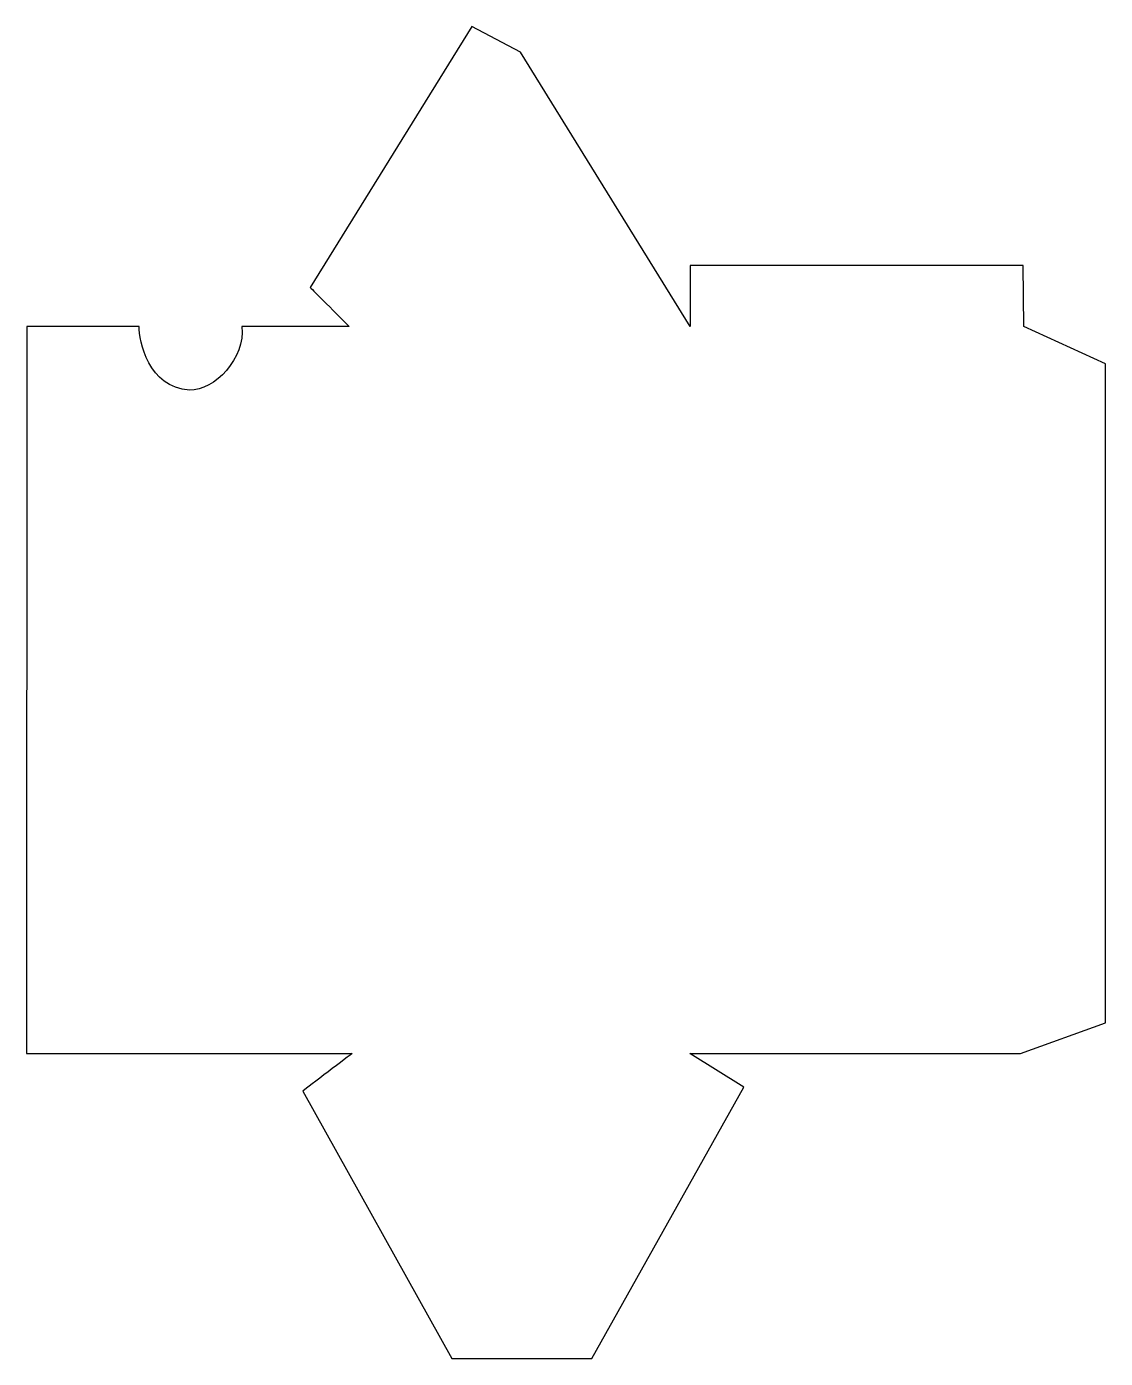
# Model space of a CAD drawing. Header units: centimetres. Extents: x -9.3 to 9.3, y -11.5 to 11.5.
import ezdxf

# ---------------------------------------------------------------- set-up
doc = ezdxf.new("R2010")
doc.units = ezdxf.units.CM
doc.header["$MEASUREMENT"] = 0
doc.layers.add('Camada 1', color=7, linetype='Continuous')

msp = doc.modelspace()

# ---------------------------------------------------------------- linework, layer by layer
at = {"layer": 'Camada 1'}
msp.add_open_spline([(2.14552, 6.32039), (2.14552, 6.32039), (2.14552, 7.37658), (2.14552, 7.37658), (2.14552, 7.37658), (2.14552, 7.37658), (7.89968, 7.37658), (7.89968, 7.37658), (7.89968, 7.37658), (7.89968, 7.37658), (7.91066, 6.32039), (7.91066, 6.32039), (7.91066, 6.32039), (7.91066, 6.32039), (9.31859, 5.6751), (9.31859, 5.6751), (9.31859, 5.6751), (9.31859, 5.6751), (9.31859, -5.70563), (9.31859, -5.70563), (9.31859, -5.70563), (9.31859, -5.70563), (7.85203, -6.23363), (7.85203, -6.23363), (7.85203, -6.23363), (7.85203, -6.23363), (2.13734, -6.23364), (2.13734, -6.23364), (2.13734, -6.23364), (2.13734, -6.23364), (3.07378, -6.81795), (3.07378, -6.81795), (3.07378, -6.81795), (3.07378, -6.81795), (0.44515, -11.50011), (0.44515, -11.50011), (0.44515, -11.50011), (0.44515, -11.50011), (-1.96989, -11.50011), (-1.96989, -11.50011), (-1.96989, -11.50011), (-1.96989, -11.50011), (-4.54918, -6.88358), (-4.54918, -6.88358), (-4.54918, -6.88358), (-4.54918, -6.88358), (-3.85917, -6.35791), (-3.69489, -6.23363), (-3.69489, -6.23363), (-3.69489, -6.23363), (-9.31858, -6.23364), (-9.31858, -6.23364), (-9.31858, -6.23364), (-9.31858, -6.23364), (-9.31361, 6.32036), (-9.31361, 6.32036), (-9.31361, 6.32036), (-9.31361, 6.32036), (-7.3749, 6.32037), (-7.3749, 6.32037), (-7.3749, 6.32037), (-7.38337, 6.07751), (-7.21065, 5.25719), (-6.50421, 5.22433), (-6.50421, 5.22433), (-6.07156, 5.2042), (-5.53491, 5.78289), (-5.60055, 6.32037), (-5.60055, 6.32037), (-5.60055, 6.32037), (-3.74424, 6.32037), (-3.74424, 6.32037), (-3.74424, 6.32037), (-4.02586, 6.60194), (-4.42014, 6.99627), (-4.42014, 6.99627), (-4.42014, 6.99627), (-4.42014, 6.99627), (-1.62487, 11.50011), (-1.62487, 11.50011), (-1.62487, 11.50011), (-1.62487, 11.50011), (-0.78701, 11.05654), (-0.78701, 11.05654), (-0.78701, 11.05654), (-0.78701, 11.05654), (2.14552, 6.32039), (2.14552, 6.32039)], degree=3, knots=[0, 0, 0, 0, 0.04347826, 0.04347826, 0.04347826, 0.04347826, 0.08695652, 0.08695652, 0.08695652, 0.08695652, 0.13043478, 0.13043478, 0.13043478, 0.13043478, 0.17391304, 0.17391304, 0.17391304, 0.17391304, 0.2173913, 0.2173913, 0.2173913, 0.2173913, 0.26086957, 0.26086957, 0.26086957, 0.26086957, 0.30434783, 0.30434783, 0.30434783, 0.30434783, 0.34782609, 0.34782609, 0.34782609, 0.34782609, 0.39130435, 0.39130435, 0.39130435, 0.39130435, 0.43478261, 0.43478261, 0.43478261, 0.43478261, 0.47826087, 0.47826087, 0.47826087, 0.47826087, 0.52173913, 0.52173913, 0.52173913, 0.52173913, 0.56521739, 0.56521739, 0.56521739, 0.56521739, 0.60869565, 0.60869565, 0.60869565, 0.60869565, 0.65217391, 0.65217391, 0.65217391, 0.65217391, 0.69565217, 0.69565217, 0.69565217, 0.69565217, 0.73913043, 0.73913043, 0.73913043, 0.73913043, 0.7826087, 0.7826087, 0.7826087, 0.7826087, 0.82608696, 0.82608696, 0.82608696, 0.82608696, 0.86956522, 0.86956522, 0.86956522, 0.86956522, 0.91304348, 0.91304348, 0.91304348, 0.91304348, 1, 1, 1, 1], dxfattribs=at)

doc.saveas('drawing.dxf')
